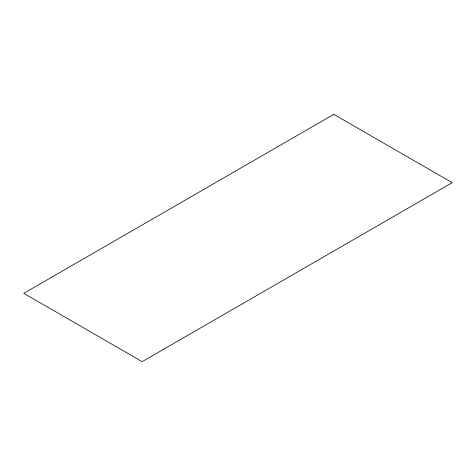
<?xml version="1.0" encoding="UTF-8"?>
<svg xmlns="http://www.w3.org/2000/svg" width="476" height="476" viewBox="0 0 476 476"><rect width="100%" height="100%" fill="white"/><g stroke="black" fill="none" stroke-linecap="round" stroke-linejoin="round"><path stroke-width="0.71" d="M333.825 114.335L23.8 293.323L142.175 361.665L452.2 182.677L333.825 114.335"/></g></svg>
